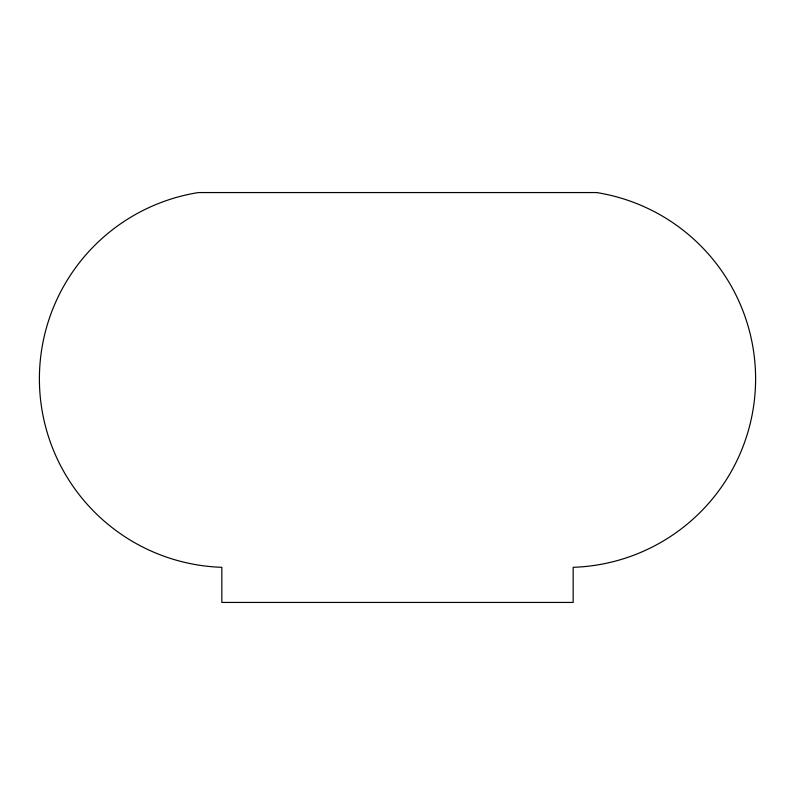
<?xml version="1.0" encoding="UTF-8"?>
<svg xmlns="http://www.w3.org/2000/svg" width="795" height="795" viewBox="0 0 795 795"><rect width="100%" height="100%" fill="white"/><g stroke="black" fill="none" stroke-linecap="round" stroke-linejoin="round"><path stroke-width="1.19" d="M596.588 192.559L198.412 192.559A188.594 188.594 0 0 0 221.835 567.312L221.835 602.441L573.165 602.441L573.165 567.312A188.594 188.594 0 0 0 596.588 192.559"/></g></svg>
